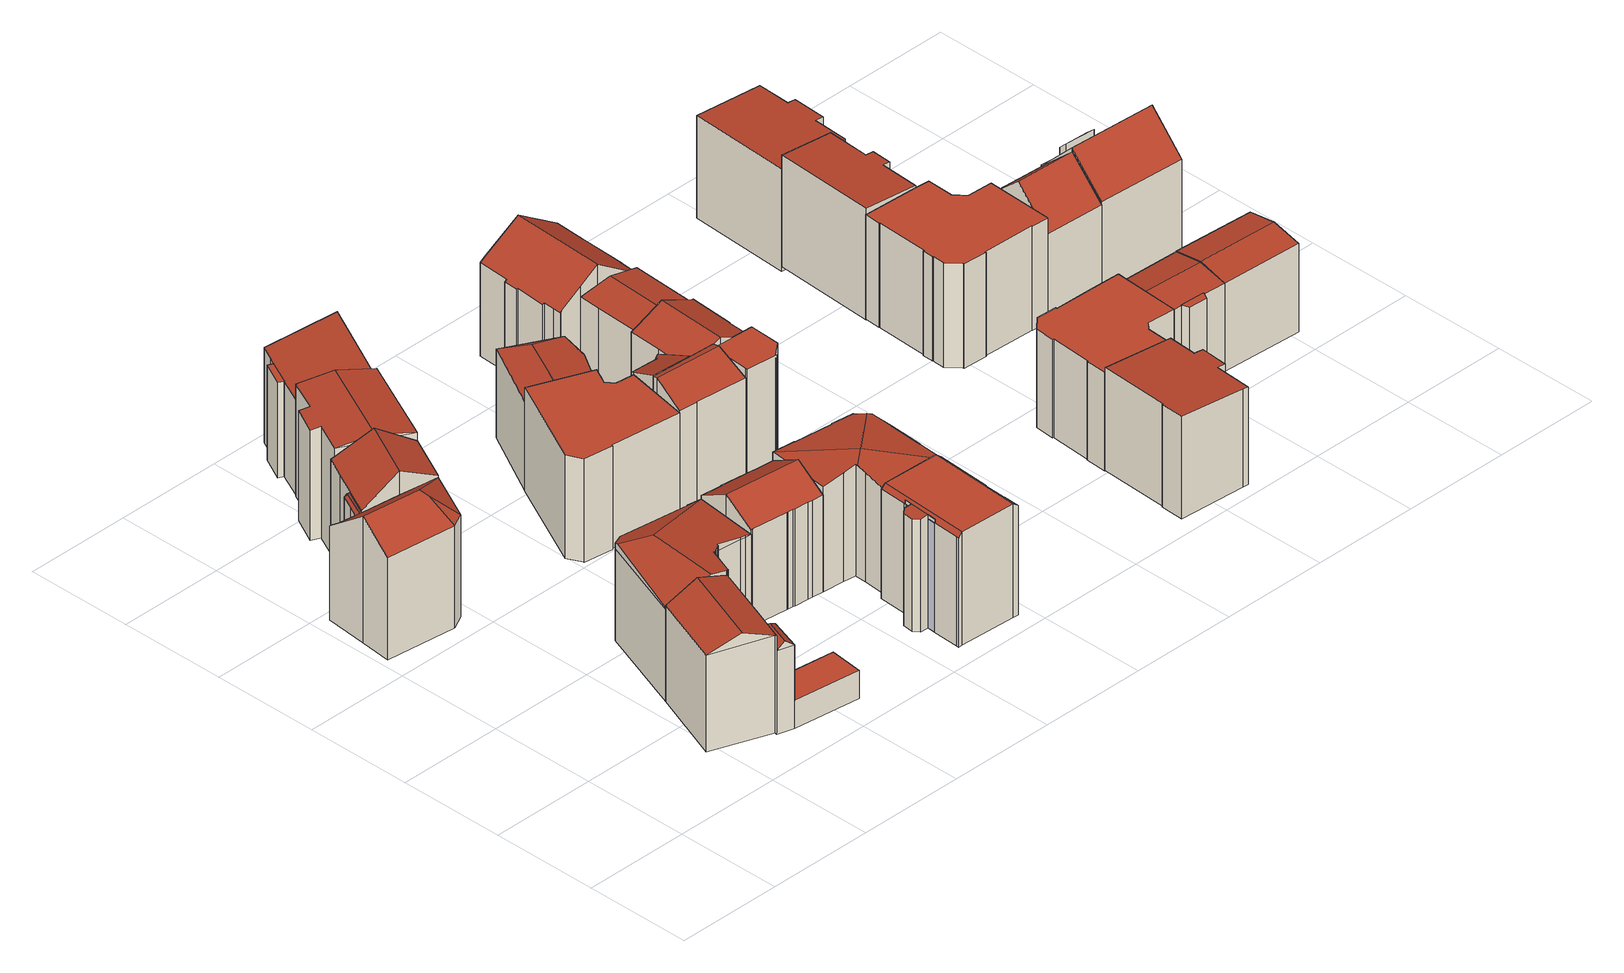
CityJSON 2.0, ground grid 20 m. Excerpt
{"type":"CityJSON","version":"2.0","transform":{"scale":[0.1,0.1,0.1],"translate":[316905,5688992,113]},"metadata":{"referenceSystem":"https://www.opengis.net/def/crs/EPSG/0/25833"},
"CityObjects":{
"building1":{"type":"Building","attributes":{"Dachtyp_tdc":"tdcFreeFormRoof","Gemeindeschluessel":14713000,"Dachneigung":21.13,"QualitaetDacherkennung":50,"Geometrietyp2DReferenz":"3000","function":"31001_9998","roofType":"5000","measuredHeight":20.61},"geometry":[{"type":"MultiSurface","lod":"2","boundaries":[[[0,1,2,3]],[[1,4,5,2]],[[4,6,7,5]],[[6,8,9,7]],[[8,10,11,9]],[[10,12,13,11]],[[12,0,3,13]],[[14,15,1,0]],[[8,6,4,15,14,12,10]],[[4,1,15]],[[0,12,14]],[[3,2,5,7,9,11,13]]],"semantics":{"surfaces":[{"type":"WallSurface"},{"type":"RoofSurface"},{"type":"GroundSurface"}],"values":[0,0,0,0,0,0,0,1,1,0,0,2]}}]},
"building2":{"type":"Building","attributes":{"Dachtyp_tdc":"tdcFreeFormRoof","Gemeindeschluessel":14713000,"Dachneigung":38.75,"QualitaetDacherkennung":8,"Geometrietyp2DReferenz":"3000","function":"31001_9998","roofType":"5000","measuredHeight":17.07},"geometry":[{"type":"MultiSurface","lod":"2","boundaries":[[[16,17,18,19]],[[17,20,21,18]],[[20,22,23,21]],[[22,16,19,23]],[[24,25,22,20]],[[24,20,17]],[[25,24,17,16]],[[25,16,22]],[[19,18,21,23]]],"semantics":{"surfaces":[{"type":"WallSurface"},{"type":"RoofSurface"},{"type":"GroundSurface"}],"values":[0,0,0,0,1,0,1,1,2]}}]},
"building3":{"type":"Building","attributes":{"Gemeindeschluessel":14713000,"Geometrietyp2DReferenz":"3000","function":"31001_9998","roofType":"9999"},"children":["building3-1","building3-2"]},
"building3-1":{"type":"BuildingPart","attributes":{"Dachtyp_tdc":"tdcGableRoof","Dachneigung":30.56,"QualitaetDacherkennung":83,"Geometrietyp2DReferenz":"3000","roofType":"3100","measuredHeight":23.87},"parents":["building3"],"geometry":[{"type":"MultiSurface","lod":"2","boundaries":[[[26,27,28,29]],[[27,30,31,28]],[[30,32,33,31]],[[32,34,35,33]],[[34,36,37,38,35]],[[39,26,29,40,41]],[[42,36,34,32]],[[32,30,27,26,39,43,42]],[[29,28,31,33,35,38,44,45,40]],[[46,37,36,42]],[[44,38,37,46]],[[43,47,46,42]],[[44,46,47,45]],[[41,47,43,39]],[[41,40,45,47]]],"semantics":{"surfaces":[{"type":"WallSurface"},{"type":"RoofSurface"},{"type":"GroundSurface"},{"type":"ClosureSurface"}],"values":[0,0,0,0,0,0,1,1,2,0,3,0,3,0,3]}}]},
"building3-2":{"type":"BuildingPart","attributes":{"Dachtyp_tdc":"tdcFreeFormRoof","Dachneigung":37.79,"QualitaetDacherkennung":24,"Geometrietyp2DReferenz":"3000","roofType":"5000","measuredHeight":23.85},"parents":["building3"],"geometry":[{"type":"MultiSurface","lod":"2","boundaries":[[[48,49,50,51]],[[49,52,53,50]],[[52,54,55,53]],[[54,56,57,55]],[[56,58,59,57]],[[58,60,61,59]],[[60,62,63,61]],[[62,64,65,63]],[[64,41,40,65]],[[37,66,67,38]],[[66,68,69,67]],[[68,48,51,69]],[[41,64,70]],[[64,62,71,70]],[[62,60,58,72,71]],[[58,56,54,52,49,73,37,46,47,72]],[[49,48,68,74,73]],[[68,66,74]],[[66,37,73,74]],[[47,41,70,71,72]],[[51,50,53,55,57,59,61,63,65,40,45,44,38,67,69]],[[45,40,41,47]],[[38,44,46,37]],[[44,45,47,46]]],"semantics":{"surfaces":[{"type":"WallSurface"},{"type":"RoofSurface"},{"type":"GroundSurface"},{"type":"ClosureSurface"}],"values":[0,0,0,0,0,0,0,0,0,0,0,0,1,1,1,1,1,1,1,1,2,3,3,3]}}]},
"building4":{"type":"Building","attributes":{"Dachtyp_tdc":"tdcPolyFlatRoof","Gemeindeschluessel":14713000,"Dachneigung":0,"QualitaetDacherkennung":62,"Geometrietyp2DReferenz":"3000","function":"31001_9998","roofType":"1000","measuredHeight":5.35},"geometry":[{"type":"MultiSurface","lod":"2","boundaries":[[[75,76,19,18]],[[76,77,78,19]],[[77,79,80,78]],[[79,75,18,80]],[[79,77,76,75]],[[18,19,78,80]]],"semantics":{"surfaces":[{"type":"WallSurface"},{"type":"RoofSurface"},{"type":"GroundSurface"}],"values":[0,0,0,0,1,2]}}]},
"building5":{"type":"Building","attributes":{"Dachtyp_tdc":"tdcFreeFormRoof","Gemeindeschluessel":14713000,"Dachneigung":10.35,"QualitaetDacherkennung":25,"Geometrietyp2DReferenz":"3000","function":"31001_9998","roofType":"5000","measuredHeight":19.86},"geometry":[{"type":"MultiSurface","lod":"2","boundaries":[[[81,82,2,5]],[[82,83,84,2]],[[83,85,86,84]],[[85,87,88,86]],[[87,89,90,88]],[[89,91,92,90]],[[91,93,94,92]],[[93,95,96,94]],[[95,97,98,96]],[[97,99,100,98]],[[99,101,102,100]],[[101,103,104,102]],[[103,105,106,104]],[[105,107,108,106]],[[107,109,110,108]],[[109,111,112,110]],[[111,113,114,112]],[[113,115,7,114]],[[115,81,5,7]],[[116,117,118,119,120,121,91]],[[120,122,123,121]],[[124,125,126,127,128,129,130,131,132,133,134,93,91,121,123,135]],[[115,124,135,81]],[[81,135,123,122,82]],[[93,134,95]],[[95,134,133,97]],[[97,133,132,99]],[[99,132,131,101]],[[101,131,130,103]],[[103,130,129,105]],[[105,129,128,107]],[[107,128,127,109]],[[109,127,126,111]],[[111,126,125,113]],[[113,125,124,115]],[[82,122,120,119,83]],[[83,119,118,85]],[[85,118,117,87]],[[87,117,116,89]],[[89,116,91]],[[5,2,84,86,88,90,92,94,96,98,100,102,104,106,108,110,112,114,7]]],"semantics":{"surfaces":[{"type":"WallSurface"},{"type":"RoofSurface"},{"type":"GroundSurface"}],"values":[0,0,0,0,0,0,0,0,0,0,0,0,0,0,0,0,0,0,0,1,1,1,0,0,0,0,0,0,0,0,0,0,0,0,0,0,0,0,0,0,2]}}]},
"building6":{"type":"Building","attributes":{"Dachtyp_tdc":"tdcFreeFormRoof","Gemeindeschluessel":14713000,"Dachneigung":10.06,"QualitaetDacherkennung":46,"Geometrietyp2DReferenz":"3000","function":"31001_9998","roofType":"5000","measuredHeight":22.2},"geometry":[{"type":"MultiSurface","lod":"2","boundaries":[[[136,137,138,139]],[[137,140,141,138]],[[140,142,143,141]],[[142,144,145,143]],[[144,146,147,145]],[[146,148,149,147]],[[148,150,151,149]],[[150,152,153,151]],[[152,136,139,153]],[[152,150,154,155]],[[154,148,146,144,142,140,137,136,155]],[[150,148,154]],[[136,152,155]],[[139,138,141,143,145,147,149,151,153]]],"semantics":{"surfaces":[{"type":"WallSurface"},{"type":"RoofSurface"},{"type":"GroundSurface"}],"values":[0,0,0,0,0,0,0,0,0,1,1,0,0,2]}}]},
"building7":{"type":"Building","attributes":{"Gemeindeschluessel":14713000,"Geometrietyp2DReferenz":"3000","function":"31001_9998","roofType":"9999"},"children":["building7-1","building7-2"]},
"building7-1":{"type":"BuildingPart","attributes":{"Dachtyp_tdc":"tdcPolyFlatRoof","Dachneigung":3.26,"QualitaetDacherkennung":82,"Geometrietyp2DReferenz":"3000","roofType":"2100","measuredHeight":18.77},"parents":["building7"],"geometry":[{"type":"MultiSurface","lod":"2","boundaries":[[[156,157,158,159]],[[157,160,161,158]],[[162,163,164,165]],[[163,166,167,164]],[[166,168,169,167]],[[168,170,171,169]],[[170,156,159,171]],[[170,168,166,163,162,172,160,157,156]],[[159,158,161,173,165,164,167,169,171]],[[173,161,160,172]],[[165,173,172,162]]],"semantics":{"surfaces":[{"type":"WallSurface"},{"type":"RoofSurface"},{"type":"GroundSurface"},{"type":"ClosureSurface"}],"values":[0,0,0,0,0,0,0,1,2,3,3]}}]},
"building7-2":{"type":"BuildingPart","attributes":{"Dachtyp_tdc":"tdcPolyFlatRoof","Dachneigung":3.69,"QualitaetDacherkennung":34,"Geometrietyp2DReferenz":"3000","roofType":"2100","measuredHeight":18.04},"parents":["building7"],"geometry":[{"type":"MultiSurface","lod":"2","boundaries":[[[174,175,161,160]],[[174,176,177,175]],[[176,163,164,177]],[[163,162,165,164]],[[162,163,176,174,160,172]],[[173,161,175,177,164,165]],[[160,161,173,172]],[[172,173,165,162]]],"semantics":{"surfaces":[{"type":"WallSurface"},{"type":"RoofSurface"},{"type":"GroundSurface"},{"type":"ClosureSurface"}],"values":[0,0,0,0,1,2,3,3]}}]},
"building8":{"type":"Building","attributes":{"Dachtyp_tdc":"tdcGableRoof","Gemeindeschluessel":14713000,"Dachneigung":30.36,"QualitaetDacherkennung":70,"Geometrietyp2DReferenz":"3000","function":"31001_9998","roofType":"3100","measuredHeight":21.68},"geometry":[{"type":"MultiSurface","lod":"2","boundaries":[[[178,179,180,181]],[[179,182,183,180]],[[182,184,185,183]],[[184,186,187,185]],[[186,188,189,187]],[[188,190,191,189]],[[190,192,193,191]],[[192,194,195,193]],[[194,196,197,195]],[[196,198,199,197]],[[198,200,201,199]],[[200,202,203,201]],[[202,204,205,203]],[[204,206,207,205]],[[206,208,209,207]],[[208,210,211,209]],[[210,178,181,211]],[[206,204,202,200,198,196,194,192]],[[192,190,188,186,184,182,179,178,210,208,206]],[[181,180,183,185,187,189,191,193,195,197,199,201,203,205,207,209,211]]],"semantics":{"surfaces":[{"type":"WallSurface"},{"type":"RoofSurface"},{"type":"GroundSurface"}],"values":[0,0,0,0,0,0,0,0,0,0,0,0,0,0,0,0,0,1,1,2]}}]},
"building9":{"type":"Building","attributes":{"Dachtyp_tdc":"tdcPolyFlatRoof","Gemeindeschluessel":14713000,"Dachneigung":0,"QualitaetDacherkennung":43,"Geometrietyp2DReferenz":"3000","function":"31001_9998","roofType":"1000","measuredHeight":19.51},"geometry":[{"type":"MultiSurface","lod":"2","boundaries":[[[212,213,214,215]],[[213,216,217,214]],[[216,218,219,217]],[[218,220,221,219]],[[220,222,223,221]],[[222,224,225,223]],[[224,226,227,225]],[[226,228,229,227]],[[228,230,231,229]],[[230,232,233,231]],[[232,234,235,233]],[[234,236,237,235]],[[236,212,215,237]],[[236,234,232,230,228,226,224,222,220,218,216,213,212]],[[215,214,217,219,221,223,225,227,229,231,233,235,237]]],"semantics":{"surfaces":[{"type":"WallSurface"},{"type":"RoofSurface"},{"type":"GroundSurface"}],"values":[0,0,0,0,0,0,0,0,0,0,0,0,0,1,2]}}]},
"building10":{"type":"Building","attributes":{"Gemeindeschluessel":14713000,"Geometrietyp2DReferenz":"3000","function":"31001_9998","roofType":"9999"},"children":["building10-1","building10-2"]},
"building10-1":{"type":"BuildingPart","attributes":{"Dachtyp_tdc":"tdcCutGableRoof","Dachneigung":0.102,"QualitaetDacherkennung":85,"Geometrietyp2DReferenz":"3000","roofType":"9999","measuredHeight":21.44},"parents":["building10"],"geometry":[{"type":"MultiSurface","lod":"2","boundaries":[[[238,239,240,241]],[[239,242,243,240]],[[244,245,246,247]],[[245,248,249,246]],[[248,250,251,249]],[[250,252,253,251]],[[252,254,255,253]],[[254,256,257,255]],[[256,258,259,257]],[[258,260,261,259]],[[260,262,263,261]],[[262,264,265,263]],[[264,266,267,265]],[[266,268,269,267]],[[268,270,271,269]],[[270,238,241,271]],[[252,250,248,245,244,272,273,242,239,238,270]],[[268,266,264,262,260,258,256,254]],[[270,268,254,252]],[[241,240,243,274,275,247,246,249,251,253,255,257,259,261,263,265,267,269,271]],[[274,243,242,273]],[[272,275,274,273]],[[244,247,275,272]]],"semantics":{"surfaces":[{"type":"WallSurface"},{"type":"RoofSurface"},{"type":"GroundSurface"},{"type":"ClosureSurface"}],"values":[0,0,0,0,0,0,0,0,0,0,0,0,0,0,0,0,1,1,1,2,3,3,3]}}]},
"building10-2":{"type":"BuildingPart","attributes":{"Dachtyp_tdc":"tdcPolyFlatRoof","Dachneigung":4.41,"QualitaetDacherkennung":38,"Geometrietyp2DReferenz":"3000","roofType":"2100","measuredHeight":21.39},"parents":["building10"],"geometry":[{"type":"MultiSurface","lod":"2","boundaries":[[[276,277,278,279]],[[277,280,281,278]],[[280,282,244,247,281]],[[283,284,285,243,242]],[[284,286,287,285]],[[286,288,289,287]],[[288,276,279,289]],[[288,286,284,283,290,291,282,280,277,276]],[[279,278,281,247,275,274,243,285,287,289]],[[272,244,282,291]],[[272,275,247,244]],[[273,272,291,290]],[[273,274,275,272]],[[283,242,273,290]],[[242,243,274,273]]],"semantics":{"surfaces":[{"type":"WallSurface"},{"type":"RoofSurface"},{"type":"GroundSurface"},{"type":"ClosureSurface"}],"values":[0,0,0,0,0,0,0,1,2,0,3,0,3,0,3]}}]},
"building11":{"type":"Building","attributes":{"Dachtyp_tdc":"tdcFreeFormRoof","Gemeindeschluessel":14713000,"Dachneigung":10.03,"QualitaetDacherkennung":27,"Geometrietyp2DReferenz":"3000","function":"31001_9998","roofType":"5000","measuredHeight":21.45},"geometry":[{"type":"MultiSurface","lod":"2","boundaries":[[[292,293,294,295]],[[293,296,297,294]],[[296,298,299,297]],[[298,300,301,299]],[[300,302,303,301]],[[302,304,209,303]],[[304,305,205,209]],[[305,306,307,205]],[[306,308,309,307]],[[308,310,311,309]],[[310,312,313,311]],[[312,314,315,313]],[[314,316,317,315]],[[316,318,319,317]],[[318,320,321,319]],[[320,322,323,321]],[[322,324,325,323]],[[324,326,327,325]],[[326,328,329,327]],[[328,330,331,329]],[[330,292,295,331]],[[314,312,310,308,306,332,333,318,316]],[[324,322,320,333,332,334,292,330,328,326]],[[334,332,335,298,296,293]],[[302,300,335,332,306,305,304]],[[293,292,334]],[[300,298,335]],[[320,318,333]],[[295,294,297,299,301,303,209,205,307,309,311,313,315,317,319,321,323,325,327,329,331]]],"semantics":{"surfaces":[{"type":"WallSurface"},{"type":"RoofSurface"},{"type":"GroundSurface"}],"values":[0,0,0,0,0,0,0,0,0,0,0,0,0,0,0,0,0,0,0,0,0,1,1,1,1,0,0,0,2]}}]},
"building12":{"type":"Building","attributes":{"Dachtyp_tdc":"tdcFreeFormRoof","Gemeindeschluessel":14713000,"Dachneigung":10.13,"QualitaetDacherkennung":54,"Geometrietyp2DReferenz":"3000","function":"31001_9998","roofType":"5000","measuredHeight":17.83},"geometry":[{"type":"MultiSurface","lod":"2","boundaries":[[[336,337,338,339]],[[337,340,341,338]],[[340,342,343,341]],[[342,344,345,343]],[[344,336,339,345]],[[346,347,340,337,348]],[[349,346,348,336]],[[344,342,347,346,349]],[[342,340,347]],[[336,344,349]],[[337,336,348]],[[339,338,341,343,345]]],"semantics":{"surfaces":[{"type":"WallSurface"},{"type":"RoofSurface"},{"type":"GroundSurface"}],"values":[0,0,0,0,0,1,1,1,0,0,0,2]}}]},
"building13":{"type":"Building","attributes":{"Gemeindeschluessel":14713000,"Geometrietyp2DReferenz":"3000","function":"31001_9998","roofType":"9999"},"children":["building13-1","building13-2","building13-3"]},
"building13-1":{"type":"BuildingPart","attributes":{"Dachtyp_tdc":"tdcGableRoof","Dachneigung":24.71,"QualitaetDacherkennung":80,"Geometrietyp2DReferenz":"3000","roofType":"3100","measuredHeight":22.18},"parents":["building13"],"geometry":[{"type":"MultiSurface","lod":"2","boundaries":[[[350,351,352,353,354]],[[351,355,356,352]],[[355,357,358,356]],[[357,359,360,358]],[[359,361,362,360]],[[361,363,364,362]],[[363,365,366,364]],[[365,367,368,366]],[[367,369,370,368]],[[369,371,372,370]],[[369,367,365,363,361,359,357]],[[357,355,351,350,373,374,371,369]],[[353,352,356,358,360,362,364,366,368,370,372,375]],[[374,375,372,371]],[[350,354,373]],[[354,353,375,374,373]]],"semantics":{"surfaces":[{"type":"WallSurface"},{"type":"RoofSurface"},{"type":"GroundSurface"},{"type":"ClosureSurface"}],"values":[0,0,0,0,0,0,0,0,0,0,1,1,2,3,0,3]}}]},
"building13-2":{"type":"BuildingPart","attributes":{"Dachtyp_tdc":"tdcGableRoof","Dachneigung":24.51,"QualitaetDacherkennung":81,"Geometrietyp2DReferenz":"3000","roofType":"3100","measuredHeight":22.03},"parents":["building13"],"geometry":[{"type":"MultiSurface","lod":"2","boundaries":[[[376,377,378,379]],[[377,380,381,378]],[[380,382,383,381]],[[384,385,386,372,371]],[[385,387,388,386]],[[387,389,390,388]],[[389,376,379,390]],[[385,384,391,382,380]],[[380,377,376,389,387,385]],[[379,378,381,383,375,372,386,388,390]],[[384,371,374,391]],[[371,372,375,374]],[[391,374,375,383,382]]],"semantics":{"surfaces":[{"type":"WallSurface"},{"type":"RoofSurface"},{"type":"GroundSurface"},{"type":"ClosureSurface"}],"values":[0,0,0,0,0,0,0,1,1,2,0,3,3]}}]},
"building13-3":{"type":"BuildingPart","attributes":{"Dachtyp_tdc":"tdcPolyFlatRoof","Dachneigung":25.43,"QualitaetDacherkennung":71,"Geometrietyp2DReferenz":"3000","roofType":"2100","measuredHeight":21.8},"parents":["building13"],"geometry":[{"type":"MultiSurface","lod":"2","boundaries":[[[392,393,394,383,382]],[[393,395,396,394]],[[395,397,398,396]],[[397,399,400,398]],[[399,401,402,400]],[[401,403,404,402]],[[403,354,353,404]],[[354,403,401,399,397,395,393,392,405,373]],[[375,383,394,396,398,400,402,404,353]],[[382,391,405,392]],[[383,375,374,391,382]],[[374,373,405,391]],[[375,353,354,373,374]]],"semantics":{"surfaces":[{"type":"WallSurface"},{"type":"RoofSurface"},{"type":"GroundSurface"},{"type":"ClosureSurface"}],"values":[0,0,0,0,0,0,0,1,2,0,3,0,3]}}]},
"building14":{"type":"Building","attributes":{"Dachtyp_tdc":"tdcPolyFlatRoof","Gemeindeschluessel":14713000,"Dachneigung":0,"QualitaetDacherkennung":68,"Geometrietyp2DReferenz":"3000","function":"31001_9998","roofType":"1000","measuredHeight":20.71},"geometry":[{"type":"MultiSurface","lod":"2","boundaries":[[[406,407,408,409]],[[407,410,411,408]],[[410,412,413,411]],[[412,414,415,413]],[[414,416,417,415]],[[416,418,419,417]],[[418,420,421,419]],[[420,422,423,421]],[[422,406,409,423]],[[422,420,418,416,414,412,410,407,406]],[[409,408,411,413,415,417,419,421,423]]],"semantics":{"surfaces":[{"type":"WallSurface"},{"type":"RoofSurface"},{"type":"GroundSurface"}],"values":[0,0,0,0,0,0,0,0,0,1,2]}}]},
"building15":{"type":"Building","attributes":{"Dachtyp_tdc":"tdcGableRoof","Gemeindeschluessel":14713000,"Dachneigung":10.71,"QualitaetDacherkennung":72,"Geometrietyp2DReferenz":"3000","function":"31001_9998","roofType":"3100","measuredHeight":19.33},"geometry":[{"type":"MultiSurface","lod":"2","boundaries":[[[424,425,426,427]],[[425,428,429,426]],[[428,430,431,429]],[[430,432,433,431]],[[432,424,427,433]],[[434,435,432,430,428]],[[424,435,434,425]],[[425,434,428]],[[432,435,424]],[[427,426,429,431,433]]],"semantics":{"surfaces":[{"type":"WallSurface"},{"type":"RoofSurface"},{"type":"GroundSurface"}],"values":[0,0,0,0,0,1,1,0,0,2]}}]},
"building16":{"type":"Building","attributes":{"Dachtyp_tdc":"tdcGableRoof","Gemeindeschluessel":14713000,"Dachneigung":33.92,"QualitaetDacherkennung":78,"Geometrietyp2DReferenz":"3000","function":"31001_9998","roofType":"3100","measuredHeight":22.95},"geometry":[{"type":"MultiSurface","lod":"2","boundaries":[[[436,437,438,439]],[[437,440,441,438]],[[440,442,443,441]],[[442,444,445,443]],[[444,446,447,445]],[[446,448,449,447]],[[448,450,451,449]],[[450,452,453,451]],[[452,454,455,453]],[[454,456,457,455]],[[456,458,459,457]],[[458,460,461,459]],[[460,462,463,461]],[[462,464,465,463]],[[464,466,467,465]],[[466,468,469,467]],[[468,470,471,469]],[[470,472,473,471]],[[472,474,475,473]],[[474,436,439,475]],[[470,468,466,464,462,460,458,456]],[[456,454,452,450,448,446,444,442,440,437,436,474,472,470]],[[439,438,441,443,445,447,449,451,453,455,457,459,461,463,465,467,469,471,473,475]]],"semantics":{"surfaces":[{"type":"WallSurface"},{"type":"RoofSurface"},{"type":"GroundSurface"}],"values":[0,0,0,0,0,0,0,0,0,0,0,0,0,0,0,0,0,0,0,0,1,1,2]}}]},
"building17":{"type":"Building","attributes":{"Dachtyp_tdc":"tdcPolyFlatRoof","Gemeindeschluessel":14713000,"Dachneigung":3.81,"QualitaetDacherkennung":92,"Geometrietyp2DReferenz":"3000","function":"31001_9998","roofType":"2100","measuredHeight":19.41},"geometry":[{"type":"MultiSurface","lod":"2","boundaries":[[[476,477,478,479]],[[477,480,481,478]],[[480,482,483,481]],[[482,484,485,483]],[[484,486,487,485]],[[486,488,489,487]],[[488,490,491,489]],[[490,492,493,491]],[[492,494,495,493]],[[494,496,497,495]],[[496,498,499,497]],[[498,476,479,499]],[[498,496,494,492,490,488,486,484,482,480,477,476]],[[479,478,481,483,485,487,489,491,493,495,497,499]]],"semantics":{"surfaces":[{"type":"WallSurface"},{"type":"RoofSurface"},{"type":"GroundSurface"}],"values":[0,0,0,0,0,0,0,0,0,0,0,0,1,2]}}]},
"building18":{"type":"Building","attributes":{"Dachtyp_tdc":"tdcPolyFlatRoof","Gemeindeschluessel":14713000,"Dachneigung":0,"QualitaetDacherkennung":45,"Geometrietyp2DReferenz":"3000","function":"31001_9998","roofType":"1000","measuredHeight":18.61},"geometry":[{"type":"MultiSurface","lod":"2","boundaries":[[[500,484,501,502]],[[484,503,504,501]],[[503,505,506,504]],[[505,507,508,506]],[[507,509,510,508]],[[509,511,512,510]],[[511,513,514,512]],[[513,515,516,514]],[[515,517,518,516]],[[517,519,520,518]],[[519,521,522,520]],[[521,523,524,522]],[[523,525,526,524]],[[525,527,528,526]],[[527,529,530,528]],[[529,531,532,530]],[[531,533,534,532]],[[533,500,502,534]],[[533,531,529,527,525,523,521,519,517,515,513,511,509,507,505,503,484,500]],[[502,501,504,506,508,510,512,514,516,518,520,522,524,526,528,530,532,534]]],"semantics":{"surfaces":[{"type":"WallSurface"},{"type":"RoofSurface"},{"type":"GroundSurface"}],"values":[0,0,0,0,0,0,0,0,0,0,0,0,0,0,0,0,0,0,1,2]}}]},
"building19":{"type":"Building","attributes":{"Dachtyp_tdc":"tdcPolyFlatRoof","Gemeindeschluessel":14713000,"Dachneigung":0,"QualitaetDacherkennung":68,"Geometrietyp2DReferenz":"3000","function":"31001_9998","roofType":"1000","measuredHeight":19.75},"geometry":[{"type":"MultiSurface","lod":"2","boundaries":[[[535,536,537,538]],[[536,539,540,537]],[[539,541,542,540]],[[541,543,544,542]],[[543,545,546,544]],[[545,547,548,546]],[[547,549,550,548]],[[549,551,552,550]],[[551,553,554,552]],[[553,555,556,554]],[[555,557,558,556]],[[557,559,560,558]],[[559,561,562,560]],[[561,563,564,562]],[[563,565,566,564]],[[565,567,568,566]],[[567,569,570,568]],[[569,571,572,570]],[[571,573,574,572]],[[573,575,576,574]],[[575,577,578,576]],[[577,535,538,578]],[[577,575,573,571,569,567,565,563,561,559,557,555,553,551,549,547,545,543,541,539,536,535]],[[538,537,540,542,544,546,548,550,552,554,556,558,560,562,564,566,568,570,572,574,576,578]]],"semantics":{"surfaces":[{"type":"WallSurface"},{"type":"RoofSurface"},{"type":"GroundSurface"}],"values":[0,0,0,0,0,0,0,0,0,0,0,0,0,0,0,0,0,0,0,0,0,0,1,2]}}]},
"building20":{"type":"Building","attributes":{"Dachtyp_tdc":"tdcPolyFlatRoof","Gemeindeschluessel":14713000,"Dachneigung":3.67,"QualitaetDacherkennung":87,"Geometrietyp2DReferenz":"3000","function":"31001_9998","roofType":"2100","measuredHeight":20.94},"geometry":[{"type":"MultiSurface","lod":"2","boundaries":[[[579,580,581,582]],[[580,583,584,581]],[[583,585,586,584]],[[585,587,588,586]],[[587,589,590,588]],[[589,591,592,590]],[[591,593,594,592]],[[593,579,582,594]],[[593,591,589,587,585,583,580,579]],[[582,581,584,586,588,590,592,594]]],"semantics":{"surfaces":[{"type":"WallSurface"},{"type":"RoofSurface"},{"type":"GroundSurface"}],"values":[0,0,0,0,0,0,0,0,1,2]}}]},
"building21":{"type":"Building","attributes":{"Gemeindeschluessel":14713000,"Geometrietyp2DReferenz":"3000","function":"31001_9998","roofType":"9999"},"children":["building21-1","building21-2"]},
"building21-1":{"type":"BuildingPart","attributes":{"Dachtyp_tdc":"tdcGableRoof","Dachneigung":10.78,"QualitaetDacherkennung":70,"Geometrietyp2DReferenz":"3000","roofType":"3100","measuredHeight":17.76},"parents":["building21"],"geometry":[{"type":"MultiSurface","lod":"2","boundaries":[[[595,596,530,597]],[[596,598,599,530]],[[598,600,528,599]],[[600,601,526,528]],[[601,602,603,526]],[[602,604,605,603]],[[604,606,607,605]],[[606,608,609,607]],[[608,610,611,609]],[[604,602,601,600,598]],[[598,596,595,610,608,606,604]],[[611,597,530,599,528,526,603,605,607,609]],[[597,611,610,595]]],"semantics":{"surfaces":[{"type":"WallSurface"},{"type":"RoofSurface"},{"type":"GroundSurface"},{"type":"ClosureSurface"}],"values":[0,0,0,0,0,0,0,0,0,1,1,2,3]}}]},
"building21-2":{"type":"BuildingPart","attributes":{"Dachtyp_tdc":"tdcPolyFlatRoof","Dachneigung":0,"QualitaetDacherkennung":82,"Geometrietyp2DReferenz":"3000","roofType":"1000","measuredHeight":17.01},"parents":["building21"],"geometry":[{"type":"MultiSurface","lod":"2","boundaries":[[[612,613,609,611,610]],[[613,614,615,609]],[[614,616,617,615]],[[616,618,597,617]],[[618,595,597]],[[618,616,614,613,612]],[[611,609,615,617,597]],[[610,595,618,612]],[[610,611,597,595]]],"semantics":{"surfaces":[{"type":"WallSurface"},{"type":"RoofSurface"},{"type":"GroundSurface"},{"type":"ClosureSurface"}],"values":[0,0,0,0,0,1,2,0,3]}}]},
"building22":{"type":"Building","attributes":{"Dachtyp_tdc":"tdcPolyFlatRoof","Gemeindeschluessel":14713000,"Dachneigung":2.96,"QualitaetDacherkennung":83,"Geometrietyp2DReferenz":"3000","function":"31001_9998","roofType":"2100","measuredHeight":19.37},"geometry":[{"type":"MultiSurface","lod":"2","boundaries":[[[619,620,621,622]],[[620,623,624,621]],[[623,625,626,624]],[[625,627,628,626]],[[627,629,630,628]],[[629,631,632,630]],[[631,633,634,632]],[[633,635,636,634]],[[635,637,638,636]],[[637,619,622,638]],[[637,635,633,631,629,627,625,623,620,619]],[[622,621,624,626,628,630,632,634,636,638]]],"semantics":{"surfaces":[{"type":"WallSurface"},{"type":"RoofSurface"},{"type":"GroundSurface"}],"values":[0,0,0,0,0,0,0,0,0,0,1,2]}}]},
"building23":{"type":"Building","attributes":{"Dachtyp_tdc":"tdcGableRoof","Gemeindeschluessel":14713000,"Dachneigung":44.86,"QualitaetDacherkennung":73,"Geometrietyp2DReferenz":"3000","function":"31001_9998","roofType":"3100","measuredHeight":23.12},"geometry":[{"type":"MultiSurface","lod":"2","boundaries":[[[639,640,641,570]],[[640,642,643,641]],[[642,644,572,643]],[[644,639,570,572]],[[642,640,645]],[[639,644,646]],[[640,639,646,645]],[[644,642,645,646]],[[570,641,643,572]]],"semantics":{"surfaces":[{"type":"WallSurface"},{"type":"RoofSurface"},{"type":"GroundSurface"}],"values":[0,0,0,0,0,0,1,1,2]}}]},
"building24":{"type":"Building","attributes":{"Dachtyp_tdc":"tdcGableRoof","Gemeindeschluessel":14713000,"Dachneigung":11.21,"QualitaetDacherkennung":70,"Geometrietyp2DReferenz":"3000","function":"31001_9998","roofType":"3100","measuredHeight":17.8},"geometry":[{"type":"MultiSurface","lod":"2","boundaries":[[[647,648,649,603]],[[648,650,651,649]],[[650,606,607,651]],[[606,647,603,607]],[[650,648,652]],[[647,606,653]],[[648,647,653,652]],[[606,650,652,653]],[[603,649,651,607]]],"semantics":{"surfaces":[{"type":"WallSurface"},{"type":"RoofSurface"},{"type":"GroundSurface"}],"values":[0,0,0,0,0,0,1,1,2]}}]},
"building25":{"type":"Building","attributes":{"Gemeindeschluessel":14713000,"Geometrietyp2DReferenz":"3000","function":"31001_9998","roofType":"9999"},"children":["building25-1","building25-2"]},
"building25-1":{"type":"BuildingPart","attributes":{"Dachtyp_tdc":"tdcGableRoof","Dachneigung":45.55,"QualitaetDacherkennung":81,"Geometrietyp2DReferenz":"3000","roofType":"3100","measuredHeight":23.78},"parents":["building25"],"geometry":[{"type":"MultiSurface","lod":"2","boundaries":[[[654,655,641,656]],[[655,657,658,641]],[[657,659,660,658]],[[661,662,663,664]],[[662,665,666,663]],[[665,667,668,666]],[[667,669,643,668]],[[669,654,656,643]],[[665,662,661,670,659,657,655,654]],[[654,669,667,665]],[[656,641,658,660,664,663,666,668,643]],[[660,659,670]],[[664,660,670,661]]],"semantics":{"surfaces":[{"type":"WallSurface"},{"type":"RoofSurface"},{"type":"GroundSurface"},{"type":"ClosureSurface"}],"values":[0,0,0,0,0,0,0,0,1,1,2,3,3]}}]},
"building25-2":{"type":"BuildingPart","attributes":{"Dachtyp_tdc":"tdcPolyFlatRoof","Dachneigung":43.39,"QualitaetDacherkennung":69,"Geometrietyp2DReferenz":"3000","roofType":"2100","measuredHeight":18.38},"parents":["building25"],"geometry":[{"type":"MultiSurface","lod":"2","boundaries":[[[671,672,661,664,673]],[[674,675,676,660,659]],[[675,671,673,676]],[[675,674,672,671]],[[673,664,660,676]],[[674,670,661,672]],[[670,660,664,661]],[[659,670,674]],[[659,660,670]]],"semantics":{"surfaces":[{"type":"WallSurface"},{"type":"RoofSurface"},{"type":"GroundSurface"},{"type":"ClosureSurface"}],"values":[0,0,0,1,2,0,3,0,3]}}]}
},
"vertices":[
[174,116,199],[226,254,199],[226,254,17],[174,116,17],[347,241,201],[347,241,17],[348,241,200],[348,241,17],[310,137,200],[310,137,17],[286,74,200],[286,74,17],[284,75,201],[284,75,17],[231,95,223],[288,247,223],
[336,126,172],[316,65,172],[316,65,14],[336,126,14],[286,74,172],[286,74,14],[310,137,172],[310,137,14],[301,70,185],[319,120,184],
[110,842,213],[129,880,213],[129,880,17],[110,842,17],[135,877,217],[135,877,17],[193,849,255],[193,849,17],[256,818,214],[256,818,17],[213,731,214],[213,731,210],[213,731,17],[89,800,213],[89,800,17],[89,800,210],[139,741,255],[64,750,213],[139,741,17],[64,750,17],[139,741,210],[64,750,210],
[6,637,210],[12,696,256],[12,696,17],[6,637,17],[20,776,194],[20,776,17],[24,776,194],[24,776,17],[22,756,210],[22,756,17],[52,752,210],[52,752,17],[62,771,210],[62,771,17],[75,798,210],[75,798,17],[85,801,210],[85,801,17],[166,636,210],[166,636,17],[139,623,210],[139,623,17],[85,798,212],[79,793,214],[56,746,214],[124,684,255],[131,671,246],
[316,65,67],[336,126,67],[450,113,67],[450,113,14],[443,50,67],[443,50,14],
[347,241,190],[226,254,190],[288,423,190],[288,423,17],[313,437,190],[313,437,17],[447,423,190],[447,423,17],[447,424,190],[447,424,17],[475,421,190],[475,421,17],[461,300,190],[461,300,17],[450,301,190],[450,301,17],[440,302,190],[440,302,17],[392,307,190],[392,307,17],[392,303,190],[392,303,17],[388,301,190],[388,301,17],[377,294,190],[377,294,17],[373,291,190],[373,291,17],[370,292,190],[370,292,17],[351,244,190],[351,244,17],[350,241,190],[350,241,17],[348,241,190],[447,424,191],[447,423,191],[313,437,194],[288,423,201],[285,415,205],[330,381,216],[226,254,195],[316,244,216],[348,241,210],[350,241,210],[351,244,209],[370,292,207],[373,291,206],[377,294,206],[388,301,204],[392,303,203],[392,307,203],[440,302,194],[450,301,193],[347,241,210],
[135,877,232],[162,932,232],[162,932,21],[135,877,21],[146,940,229],[146,940,21],[171,990,229],[171,990,21],[188,982,232],[188,982,21],[213,1036,232],[213,1036,21],[215,1039,232],[215,1039,21],[334,981,230],[334,981,21],[256,818,230],[256,818,21],[273,1011,243],[194,848,243],
[334,981,211],[215,1039,203],[215,1039,23],[334,981,23],[237,1085,203],[237,1085,23],[260,1130,203],[259,1130,203],[259,1130,23],[260,1130,23],[266,1143,203],[266,1143,23],[280,1170,203],[280,1170,23],[418,1148,211],[418,1148,23],[238,1085,203],[238,1085,23],
[228,1090,203],[228,1090,23],[250,1134,203],[250,1134,23],
[575,289,198],[549,291,198],[549,291,15],[575,289,15],[546,292,198],[546,292,15],[536,293,198],[536,293,15],[533,293,198],[533,293,15],[465,300,198],[465,300,15],[461,300,198],[461,300,15],[468,360,232],[468,360,15],[475,421,196],[475,421,15],[516,417,196],[516,417,15],[516,419,195],[516,419,15],[581,412,195],[581,412,15],[581,410,196],[581,410,15],[619,407,196],[619,407,15],[612,346,232],[612,346,15],[605,286,198],[605,286,15],[584,288,198],[584,288,15],
[456,594,215],[455,592,215],[455,592,20],[456,594,20],[400,599,215],[400,599,20],[400,600,215],[400,600,20],[387,627,215],[387,627,20],[471,797,215],[471,797,20],[583,751,215],[583,751,20],[579,744,215],[579,744,20],[574,734,215],[574,734,20],[567,720,215],[567,720,20],[578,705,215],[578,705,20],[613,701,215],[613,701,20],[590,579,215],[590,579,20],
[653,41,214],[653,45,214],[653,45,8],[653,41,8],[656,95,214],[656,95,8],[660,162,214],[660,165,214],[660,165,8],[660,162,8],[663,217,214],[663,217,8],[667,217,218],[667,217,8],[671,217,222],[671,217,8],[778,212,223],[778,212,8],[788,211,215],[788,211,8],[782,108,215],[782,108,8],[780,108,216],[780,108,8],[778,66,216],[778,66,8],[779,66,215],[779,66,8],[778,35,215],[778,35,8],[768,36,223],[768,36,8],[661,41,222],[661,41,8],[660,163,214],[656,94,214],[656,94,8],[660,163,8],
[635,142,220],[645,150,221],[645,150,8],[635,142,8],[659,149,222],[659,149,8],[660,162,222],[656,95,222],[657,111,222],[657,111,8],[641,111,221],[641,111,8],[633,121,220],[633,121,8],[656,94,222],[660,163,222],
[788,211,213],[667,217,214],[667,217,15],[788,211,15],[667,220,214],[667,220,15],[670,258,221],[670,258,15],[671,280,225],[671,280,15],[647,282,220],[647,282,15],[605,286,213],[619,407,212],[619,408,212],[619,408,15],[662,403,212],[662,403,15],[662,402,212],[662,402,15],[736,394,212],[736,394,15],[736,395,212],[736,395,15],[778,390,212],[778,390,15],[778,389,212],[778,389,15],[796,367,214],[796,367,15],[797,366,213],[797,366,15],[795,325,213],[795,325,15],[794,324,214],[794,324,15],[790,258,214],[790,258,15],[791,258,213],[791,258,15],[702,299,230],[790,373,215],[780,211,215],[671,276,225],
[471,797,188],[541,926,188],[541,926,21],[471,797,21],[638,878,186],[638,878,21],[627,821,186],[627,821,21],[583,751,188],[583,751,21],[577,885,199],[638,874,188],[540,924,190],[523,775,199],
[684,717,219],[688,779,219],[688,779,26],[684,717,26],[684,717,210],[700,778,224],[700,778,26],[752,776,248],[752,776,26],[816,773,218],[816,773,26],[818,773,218],[818,773,26],[812,689,218],[812,689,26],[811,689,218],[811,689,26],[809,639,218],[809,639,26],[744,642,248],[744,642,26],[729,643,241],[729,643,26],[683,698,219],[680,645,219],[680,645,26],
[624,576,219],[590,579,219],[590,579,26],[624,576,26],[601,638,246],[601,638,26],[603,649,243],[603,649,26],[729,643,243],[728,629,246],[728,629,26],[724,568,218],[724,568,26],[625,577,219],[625,577,26],[680,645,243],
[603,649,244],[613,701,219],[613,701,26],[614,707,216],[614,707,26],[616,707,216],[616,707,26],[667,703,217],[667,703,26],[669,708,214],[669,708,26],[681,717,210],[681,717,26],[680,645,244],
[806,580,236],[783,561,236],[783,561,28],[806,580,28],[783,559,236],[783,559,28],[724,565,236],[724,565,28],[724,568,236],[724,568,28],[729,643,236],[729,643,28],[809,639,236],[809,639,28],[810,639,236],[810,639,28],[807,580,236],[807,580,28],
[823,899,212],[816,773,212],[816,773,30],[823,899,30],[700,778,212],[700,778,30],[704,865,212],[704,865,30],[706,906,212],[706,906,30],[761,776,223],[767,902,223],
[663,908,203],[664,922,203],[664,922,27],[663,908,27],[665,944,203],[665,944,27],[662,944,201],[662,944,27],[666,1002,201],[666,1002,27],[664,1002,200],[664,1002,27],[665,1029,200],[665,1029,27],[669,1029,203],[669,1029,27],[673,1089,203],[673,1089,27],[682,1089,209],[682,1089,27],[751,1084,256],[751,1084,27],[832,1079,202],[832,1079,27],[829,1021,202],[829,1021,27],[831,1020,200],[831,1020,27],[827,937,200],[827,937,27],[825,937,202],[825,937,27],[823,899,202],[823,899,27],[742,904,256],[742,904,27],[706,906,232],[706,906,27],[666,908,204],[666,908,27],
[1114,11,224],[1116,55,224],[1116,55,30],[1114,11,30],[1118,55,224],[1118,55,30],[1124,186,224],[1124,186,30],[1251,179,215],[1251,179,30],[1260,178,215],[1260,178,30],[1257,124,215],[1257,124,30],[1275,123,213],[1275,123,30],[1271,71,213],[1271,71,30],[1255,72,214],[1255,72,30],[1251,2,214],[1251,2,30],[1241,3,215],[1241,3,30],
[1253,218,215],[1251,179,29],[1253,218,29],[1124,186,215],[1124,186,29],[1123,186,215],[1123,186,29],[1126,226,215],[1126,226,29],[1127,226,215],[1127,226,29],[1132,304,215],[1132,304,29],[1130,304,215],[1130,304,29],[1133,342,215],[1133,342,29],[1155,362,215],[1155,362,29],[1194,360,215],[1194,360,29],[1194,358,215],[1194,358,29],[1261,356,215],[1261,356,29],[1325,354,215],[1325,354,29],[1325,353,215],[1325,353,29],[1319,245,215],[1319,245,29],[1318,227,215],[1318,227,29],[1264,230,215],[1264,230,29],
[1211,529,228],[1211,527,228],[1211,527,31],[1211,529,31],[1165,529,228],[1165,529,31],[1165,531,228],[1165,531,31],[1145,553,228],[1145,553,31],[1146,577,228],[1146,577,31],[1145,577,228],[1145,577,31],[1146,598,228],[1146,598,31],[1148,598,228],[1148,598,31],[1152,698,228],[1152,698,31],[1151,698,228],[1151,698,31],[1153,729,228],[1153,729,31],[1154,729,228],[1154,729,31],[1258,724,228],[1258,724,31],[1285,722,228],[1285,722,31],[1283,672,228],[1283,672,31],[1300,652,228],[1300,652,31],[1348,650,228],[1348,650,31],[1343,524,228],[1343,524,31],[1342,522,228],[1342,522,31],[1310,524,228],[1310,524,31],[1310,525,228],[1310,525,31],
[1278,835,231],[1276,797,231],[1276,797,29],[1278,835,29],[1262,798,232],[1262,798,29],[1258,724,232],[1258,724,29],[1154,729,239],[1154,729,29],[1165,921,239],[1165,921,29],[1267,916,232],[1267,916,29],[1263,836,232],[1263,836,29],
[1350,243,197],[1319,245,197],[1350,243,29],[1322,299,207],[1322,299,29],[1325,353,197],[1325,354,197],[1448,349,197],[1448,349,29],[1444,293,207],[1444,293,29],[1441,238,196],[1441,238,29],[1397,240,196],[1397,240,29],[1397,241,196],[1397,241,29],
[1397,241,199],[1397,240,199],[1390,227,199],[1390,227,29],[1355,229,199],[1355,229,29],[1350,243,199],
[1319,1043,205],[1316,979,205],[1316,979,19],[1319,1043,19],[1300,980,206],[1300,980,19],[1297,914,206],[1297,914,19],[1267,916,208],[1267,916,19],[1165,921,213],[1165,921,19],[1175,1114,213],[1175,1114,19],[1305,1107,206],[1305,1107,19],[1307,1107,206],[1307,1107,19],[1304,1044,206],[1304,1044,19],
[1348,650,208],[1463,644,208],[1463,644,31],[1457,518,196],[1457,518,31],[1343,524,196],[1460,585,262],[1346,590,262],
[1448,349,198],[1602,340,198],[1602,340,29],[1596,230,196],[1596,230,29],[1599,286,207],[1445,294,207],
[1460,586,269],[1463,644,210],[1460,586,31],[1464,655,200],[1464,655,31],[1516,652,199],[1516,652,31],[1573,648,200],[1631,645,200],[1631,645,31],[1573,648,31],[1628,577,269],[1628,577,31],[1624,509,202],[1624,509,31],[1457,518,202],[1516,652,200],
[1574,664,201],[1573,648,215],[1574,664,31],[1516,652,215],[1516,666,201],[1516,666,31]
]}
